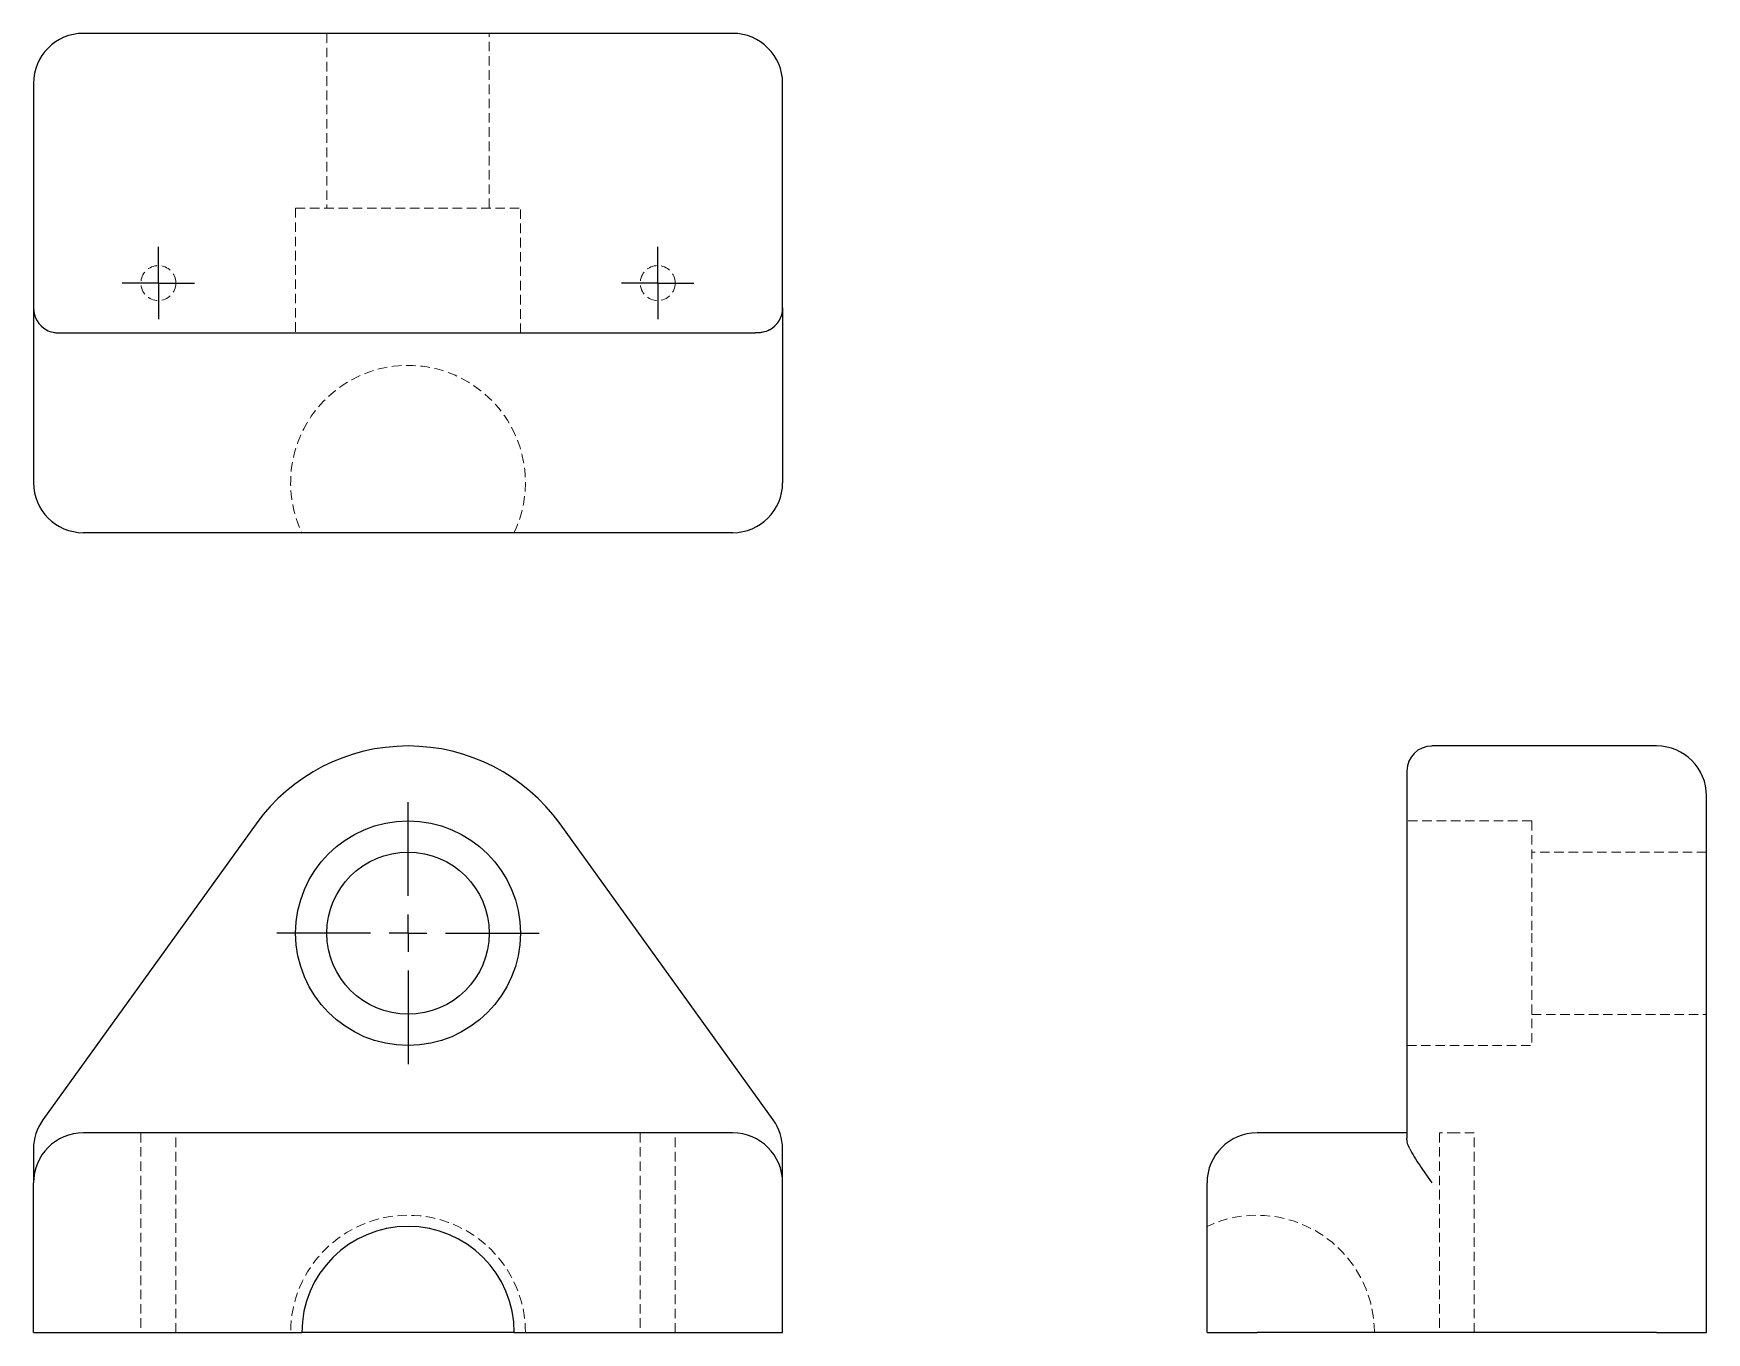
# Model space of a CAD drawing. Header units: millimetres. Extents: x 33 to 256, y 18 to 191.
import ezdxf

# ---------------------------------------------------------------- set-up
doc = ezdxf.new("R2010")
doc.units = ezdxf.units.MM
doc.linetypes.add('HIDDEN', pattern=[1.905, 1.27, -0.635])
doc.layers.add('10', color=7, linetype='Continuous')

# ---------------------------------------------------------------- blocks, each defined once
blk = doc.blocks.new('SW_CENTERMARKSYMBOL_0')
at = {"layer": '10', "color": 0}
for p, q in [((0, 5), (0, 17.5)), ((0, 0), (0, 2.5)), ((-5, 0), (-17.5, 0)), ((0, 0), (-2.5, 0)), ((0, 0), (0, -2.5)), ((0, 0), (2.5, 0)), ((5, 0), (17.5, 0)), ((0, -5), (0, -17.5))]:
    blk.add_line(p, q, dxfattribs=at)
blk = doc.blocks.new('SW_CENTERMARKSYMBOL_1')
at = {"layer": '10', "color": 0}
for p, q in [((0, 2.5), (0, 4.83)), ((0, 0), (0, 2.5)), ((-2.5, 0), (-4.83, 0)), ((0, 0), (-2.5, 0)), ((0, 0), (0, -2.5)), ((0, 0), (2.5, 0)), ((2.5, 0), (4.83, 0)), ((0, -2.5), (0, -4.83))]:
    blk.add_line(p, q, dxfattribs=at)
blk = doc.blocks.new('SW_CENTERMARKSYMBOL_2')
at = {"layer": '10', "color": 0}
for p, q in [((0, 2.5), (0, 4.83)), ((0, 0), (0, 2.5)), ((-2.5, 0), (-4.83, 0)), ((0, 0), (-2.5, 0)), ((0, 0), (0, -2.5)), ((0, 0), (2.5, 0)), ((2.5, 0), (4.83, 0)), ((0, -2.5), (0, -4.83))]:
    blk.add_line(p, q, dxfattribs=at)

msp = doc.modelspace()

# ---------------------------------------------------------------- linework, layer by layer
at = {"color": 7, "linetype": 'Continuous', "lineweight": 25}
for p, q in [((68.12, 191.33), (39.67, 191.33)), ((97.88, 191.33), (68.12, 191.33)), ((126.33, 191.33), (97.88, 191.33)), ((33, 184.67), (33, 154.67)), ((133, 154.67), (133, 184.67)), ((33, 154.67), (33, 131.33)), ((133, 154.67), (133, 131.33)), ((36.66, 151.33), (36.96, 151.33)), ((36.96, 151.33), (65.42, 151.33)), ((65.42, 151.33), (100.58, 151.33)), ((100.58, 151.33), (129.04, 151.33)), ((129.04, 151.33), (129.34, 151.33)), ((39.67, 124.67), (126.33, 124.67)), ((249.67, 96.17), (219.67, 96.17)), ((216.33, 92.83), (216.33, 83.82)), ((256.33, 81.88), (256.33, 89.5)), ((62.71, 85.77), (34.26, 46.24)), ((131.74, 46.24), (103.29, 85.77)), ((216.33, 83.82), (216.33, 44.3)), ((256.33, 42.35), (256.33, 81.88)), ((126.33, 44.5), (39.67, 44.5)), ((216.33, 44.5), (196.33, 44.5)), ((216.33, 44.3), (216.33, 43.78)), ((33, 42.35), (33, 37.83)), ((133, 37.83), (133, 42.35)), ((256.33, 17.83), (256.33, 42.35)), ((33, 17.83), (33, 37.83)), ((133, 17.83), (133, 37.83)), ((189.67, 17.83), (189.67, 37.83)), ((33, 17.83), (39.67, 17.83)), ((39.67, 17.83), (68.82, 17.83)), ((97.18, 17.83), (68.82, 17.83)), ((97.18, 17.83), (126.33, 17.83)), ((126.33, 17.83), (133, 17.83)), ((189.67, 17.83), (196.33, 17.83)), ((249.67, 17.83), (196.33, 17.83)), ((249.67, 17.83), (256.33, 17.83))]:
    msp.add_line(p, q, dxfattribs=at)
at = {"color": 7, "linetype": 'HIDDEN', "lineweight": 18}
for p, q in [((72.17, 191.33), (72.17, 168)), ((93.83, 168), (93.83, 191.33)), ((68, 168), (98, 168)), ((68, 168), (68, 151.33)), ((98, 151.33), (98, 168)), ((233, 86.17), (216.33, 86.17)), ((233, 86.17), (233, 71.17)), ((256.33, 82), (233, 82)), ((233, 71.17), (233, 56.17)), ((233, 60.33), (256.33, 60.33)), ((216.33, 56.17), (233, 56.17)), ((47.33, 44.5), (47.33, 17.83)), ((52, 17.83), (52, 44.5)), ((114, 44.5), (114, 17.83)), ((118.67, 17.83), (118.67, 44.5)), ((223, 44.5), (220.67, 44.5)), ((220.67, 44.5), (220.67, 17.83)), ((225.33, 44.5), (223, 44.5)), ((225.33, 17.83), (225.33, 44.5))]:
    msp.add_line(p, q, dxfattribs=at)
for centre in [(49.67, 158), (116.33, 158)]:
    msp.add_circle(centre, 2.33, dxfattribs=at)
at = {"color": 7, "linetype": 'Continuous', "lineweight": 25}
for radius in [15, 10.83]:
    msp.add_circle((83, 71.17), radius, dxfattribs=at)
for centre, radius, start, end in [((39.67, 184.67), 6.67, 90, 180), ((126.33, 184.67), 6.67, 0, 90), ((36.33, 154.67), 3.33, 180, 241.8984), ((129.67, 154.67), 3.33, 298.1016, 0), ((39.67, 131.33), 6.67, 180, 270), ((126.33, 131.33), 6.67, 270, 0), ((83, 71.17), 25, 35.7485, 144.2515), ((219.67, 92.83), 3.33, 90, 180), ((249.67, 89.5), 6.67, 0, 90), ((39.67, 42.35), 6.67, 144.2515, 180), ((126.33, 42.35), 6.67, 0, 35.7485), ((39.67, 37.83), 6.67, 90, 180), ((126.33, 37.83), 6.67, 0, 90), ((196.33, 37.83), 6.67, 90, 180), ((83, 17.83), 14.18, 0, 180)]:
    msp.add_arc(centre, radius, start, end, dxfattribs=at)
at = {"color": 7, "linetype": 'HIDDEN', "lineweight": 18}
for centre, start, end in [((83, 131.33), 334.8157, 205.1843), ((83, 17.83), 0, 180), ((196.33, 17.83), 0, 115.1843)]:
    msp.add_arc(centre, 15.67, start, end, dxfattribs=at)
at = {"color": 7, "linetype": 'Continuous', "lineweight": 25}
for points, knots in [([(34.76, 151.73), (35.02, 151.59), (35.31, 151.49), (35.79, 151.39), (35.95, 151.37), (36.3, 151.34), (36.47, 151.33), (36.66, 151.33)], [0, 0, 0, 0, 0.5, 0.5, 0.75, 0.75, 1, 1, 1, 1]), ([(131.24, 151.73), (130.98, 151.59), (130.69, 151.49), (130.21, 151.39), (130.05, 151.37), (129.7, 151.34), (129.53, 151.33), (129.34, 151.33)], [0, 0, 0, 0, 0.5, 0.5, 0.75, 0.75, 1, 1, 1, 1]), ([(216.73, 42.35), (216.59, 42.63), (216.49, 42.9), (216.39, 43.26), (216.37, 43.37), (216.34, 43.59), (216.33, 43.69), (216.33, 43.78)], [0, 0, 0, 0, 0.5, 0.5, 0.75, 0.75, 1, 1, 1, 1]), ([(216.73, 42.35), (216.89, 42.01), (217.09, 41.66), (217.54, 40.93), (217.79, 40.55), (218.3, 39.79), (218.56, 39.4), (218.97, 38.82), (219.11, 38.62), (219.39, 38.23), (219.53, 38.03), (219.67, 37.83)], [0, 0, 0, 0, 0.25, 0.25, 0.5, 0.5, 0.75, 0.75, 0.875, 0.875, 1, 1, 1, 1])]:
    msp.add_open_spline(points, degree=3, knots=knots, dxfattribs=at)

# ---------------------------------------------------------------- block references
at = {"layer": '10'}
for name, p in [('SW_CENTERMARKSYMBOL_2', (49.67, 158)), ('SW_CENTERMARKSYMBOL_1', (116.33, 158)), ('SW_CENTERMARKSYMBOL_0', (83, 71.17))]:
    msp.add_blockref(name, p, dxfattribs=at)

doc.saveas('drawing.dxf')
